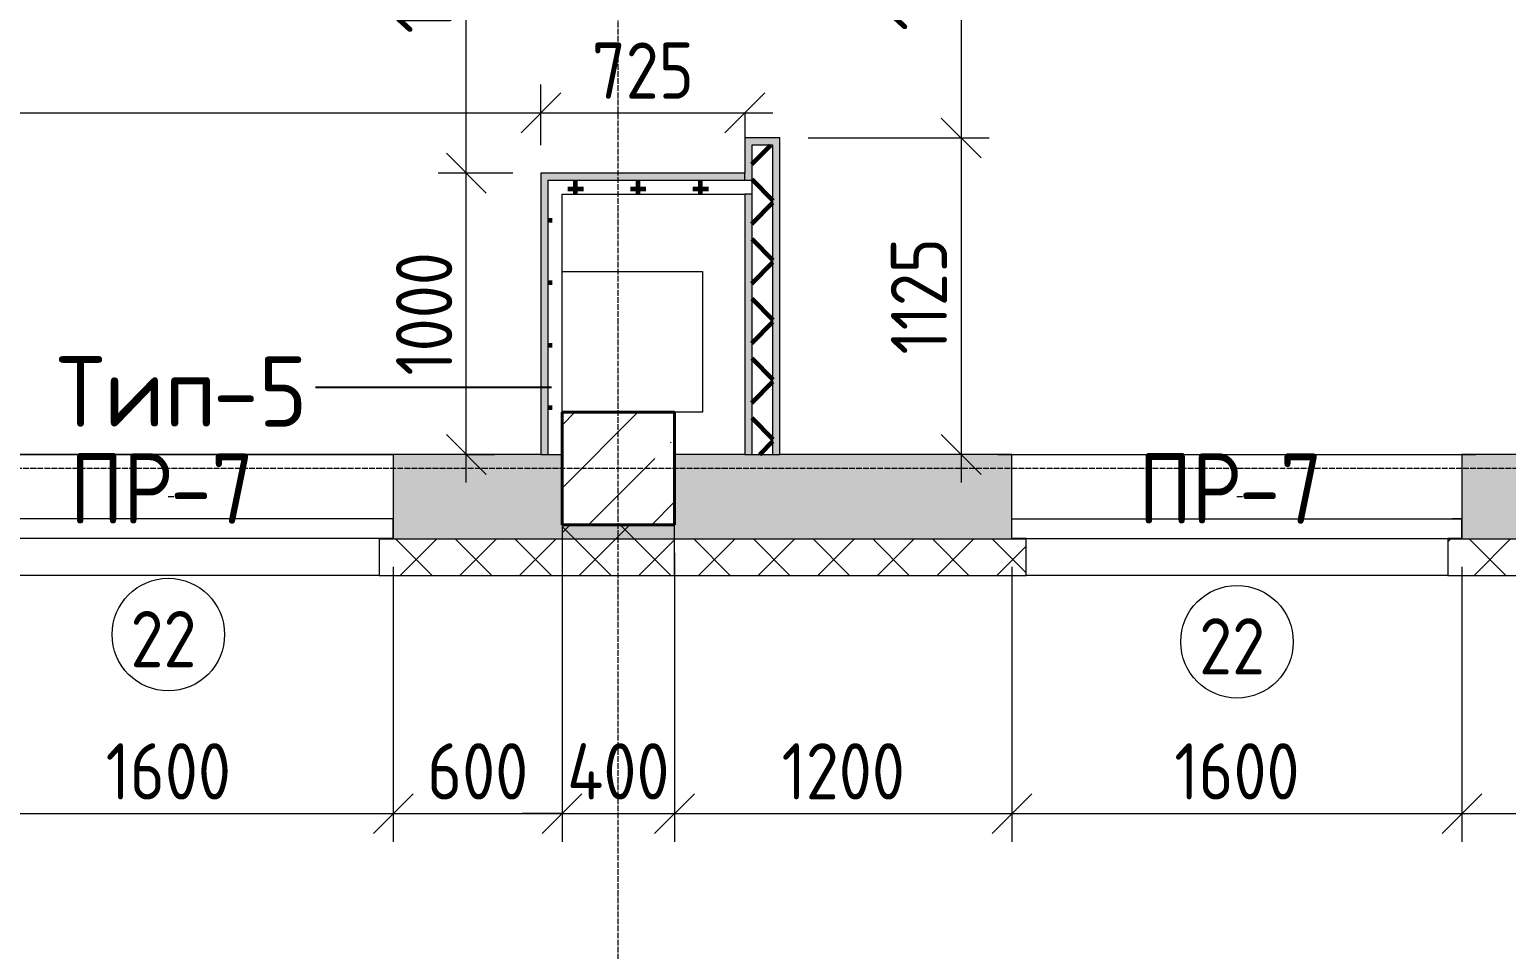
# Model space of a CAD drawing. Header units: millimetres. Extents: x -60946 to 138510, y -262288 to 24501.
# Drawn here: x -15684 to -10432, y -106653 to -103384 of the extents above; entities that cross this region are included whole.
import ezdxf

# ---------------------------------------------------------------- set-up
doc = ezdxf.new("R2010")
doc.units = ezdxf.units.MM
doc.linetypes.add('ADSK_Линия сетки', pattern=[25, 20, -2.5, 0, -2.5])
for name, color, linetype, lineweight in [('2)Тип-2', 3, 'Continuous', 60), ('2)Тип-5', 1, 'Continuous', 60), ('_ Окна', 7, 'Continuous', 18), ('Марки', 7, 'Continuous', 20), ('Марки окон', 7, 'Continuous', 20), ('Несущие колонны', 7, 'Continuous', 18), ('Окна', 7, 'Continuous', 9), ('Оси', 7, 'Continuous', 9), ('Перекрытие', 7, 'Continuous', 18), ('Размеры', 7, 'Continuous', 9), ('Стены внутренние', 7, 'Continuous', 18), ('Стены наружные', 7, 'Continuous', 18), ('Стены штриховка', 7, 'Continuous', 9)]:
    doc.layers.add(name, color=color, linetype=linetype, lineweight=lineweight)
doc.styles.add('GOST Common_2', font='', dxfattribs={"width": 0.9, "height": 250})
doc.styles.add('GOST Common_3', font='', dxfattribs={"width": 0.9, "height": 200})
doc.styles.add('GOST Common_4', font='', dxfattribs={"height": 250})
doc.styles.get('GOST Common_2').set_extended_font_data('GOST Common')
doc.styles.get('GOST Common_3').set_extended_font_data('GOST Common')
doc.styles.get('GOST Common_4').set_extended_font_data('GOST Common')
doc.dimstyles.new('ADSK_Основной_2_0_1', dxfattribs={"dimscale": 304.8, "dimtxt": 201.142999, "dimasz": 0.463911, "dimexe": 0.328084, "dimexo": 0.328084, "dimgap": 0.164042, "dimtad": 1, "dimdec": 3, "dimrnd": 0.001, "dimdsep": 46, "dimtxsty": 'GOST Common_3', "dimblk1": 'OBLIQUE', "dimblk2": 'OBLIQUE', "dimsah": 1, "dimcen": 0.09, "dimdle": 0.328084, "dimazin": 2, "dimtfac": 1, "dimtdec": 4, "dimtix": 1, "dimtmove": 1, "dimatfit": 3, "dimfxl": 1, "dimtvp": 1, "dimtolj": 1, "dimtzin": 0, "dimlwd": 20, "dimlwe": 20, "dimarcsym": 2})
pattern_1 = [(45, (9.36, -97949.04), (-106.066, 106.066), []), (135, (9.36, -97949.04), (-106.066, -106.066), [])]
pattern_2 = [(0, (9.36, -97949.04), (111.125, 111.125), [55.562, -166.687]), (90, (37.14, -97976.82), (-111.125, 111.125), [55.562, -166.687])]

# ---------------------------------------------------------------- blocks, each defined once
blk = doc.blocks.new('ADSK_КолоннаЖБ_Прямоугольная - 400x400 мм-1807142-Кладочный план 2-го этаж')
at = {"layer": 'Несущие колонны', "lineweight": 40}
for p, q in [((-200, 200), (200, 200)), ((-200, -200), (-200, 200)), ((200, 200), (200, -200)), ((200, -200), (-200, -200))]:
    blk.add_line(p, q, dxfattribs=at)
blk = doc.blocks.new('ОКНО L03 _2СТ_RS - ОК-5_1600х2000h-3556607-Кладочный план 2-го этаж')
at = {"layer": '_ Окна'}
for p, q in [((-838.1, -79), (761.9, -79)), ((-838.1, -149), (-838.1, -79)), ((-838.1, -79), (-803.1, -79)), ((-818.1, -79), (-38.1, -79)), ((-38.1, -79), (741.9, -79)), ((761.9, -79), (726.9, -79)), ((761.9, -149), (761.9, -79)), ((-838.1, -149), (761.9, -149)), ((-838.1, -149), (-833.1, -149)), ((-818.1, -149), (-38.1, -149)), ((-38.1, -149), (741.9, -149)), ((761.9, -149), (756.9, -149))]:
    blk.add_line(p, q, dxfattribs=at)
at = {"layer": 'Окна'}
blk.add_line((-888.1, 150), (811.9, 150), dxfattribs=at)
blk = doc.blocks.new('ОКНО L03 _2СТ_RS - ОК-5_1600х2000h-3556615-Кладочный план 2-го этаж')
at = {"layer": '_ Окна'}
for p, q in [((-838.1, 149), (761.9, 149)), ((-838.1, 149), (-838.1, 79)), ((-838.1, 149), (-833.1, 149)), ((-818.1, 149), (-38.1, 149)), ((-38.1, 149), (741.9, 149)), ((761.9, 149), (756.9, 149)), ((761.9, 149), (761.9, 79)), ((-838.1, 79), (761.9, 79)), ((-838.1, 79), (-803.1, 79)), ((-818.1, 79), (-38.1, 79)), ((-38.1, 79), (741.9, 79)), ((761.9, 79), (726.9, 79))]:
    blk.add_line(p, q, dxfattribs=at)
at = {"layer": 'Окна'}
blk.add_line((-888.1, -150), (811.9, -150), dxfattribs=at)
blk = doc.blocks.new('_Oblique')
at = {"color": 0, "linetype": 'ByBlock', "lineweight": -2}
blk.add_line((-0.5, -0.5), (0.5, 0.5), dxfattribs=at)
blk = doc.blocks.new('*D4451')
at = {"layer": 'Defpoints', "color": 0, "transparency": 16777216}
for p in [(-15990.6, -105193.1), (-14390.6, -105193.1), (-14390.6, -106170.3)]:
    blk.add_point(p, dxfattribs=at)
at = {"layer": 'Размеры', "color": 0, "lineweight": 20, "transparency": 16777216}
for p, q in [((-15990.6, -105293.1), (-15990.6, -106270.3)), ((-14390.6, -105293.1), (-14390.6, -106270.3)), ((-16090.6, -106170.3), (-14290.6, -106170.3))]:
    blk.add_line(p, q, dxfattribs=at)
at = {"layer": 'Размеры', "color": 0, "lineweight": 20, "transparency": 16777216, "xscale": 141.4, "yscale": 141.4, "zscale": 141.4, "rotation": 180}
blk.add_blockref('_Oblique', (-15990.6, -106170.3), dxfattribs=at)
at = {"layer": 'Размеры', "color": 0, "lineweight": 20, "transparency": 16777216, "xscale": 141.4, "yscale": 141.4, "zscale": 141.4}
blk.add_blockref('_Oblique', (-14390.6, -106170.3), dxfattribs=at)
at = {"layer": 'Размеры', "color": 0, "lineweight": 9, "transparency": 16777216, "insert": (-15190.6, -106020.3), "char_height": 200, "width": 560.473, "attachment_point": 5, "style": 'GOST Common_3'}
blk.add_mtext('\\A1;1600', dxfattribs=at)
blk = doc.blocks.new('*D4452')
at = {"layer": 'Defpoints', "color": 0, "transparency": 16777216}
for p in [(-14390.6, -105193.1), (-13790.6, -105144.1), (-13790.6, -106170.3)]:
    blk.add_point(p, dxfattribs=at)
at = {"layer": 'Размеры', "color": 0, "lineweight": 20, "transparency": 16777216}
for p, q in [((-13790.6, -105244.1), (-13790.6, -106270.3)), ((-14390.6, -105293.1), (-14390.6, -106270.3)), ((-14490.6, -106170.3), (-13690.6, -106170.3))]:
    blk.add_line(p, q, dxfattribs=at)
at = {"layer": 'Размеры', "color": 0, "lineweight": 20, "transparency": 16777216, "xscale": 141.4, "yscale": 141.4, "zscale": 141.4, "rotation": 180}
blk.add_blockref('_Oblique', (-14390.6, -106170.3), dxfattribs=at)
at = {"layer": 'Размеры', "color": 0, "lineweight": 20, "transparency": 16777216, "xscale": 141.4, "yscale": 141.4, "zscale": 141.4}
blk.add_blockref('_Oblique', (-13790.6, -106170.3), dxfattribs=at)
at = {"layer": 'Размеры', "color": 0, "lineweight": 9, "transparency": 16777216, "insert": (-14090.6, -106020.3), "char_height": 200, "width": 454.106, "attachment_point": 5, "style": 'GOST Common_3'}
blk.add_mtext('\\A1;600', dxfattribs=at)
blk = doc.blocks.new('*D4453')
at = {"layer": 'Defpoints', "color": 0, "transparency": 16777216}
for p in [(-13790.6, -105144.1), (-13390.6, -105144.1), (-13390.6, -106170.3)]:
    blk.add_point(p, dxfattribs=at)
at = {"layer": 'Размеры', "color": 0, "lineweight": 20, "transparency": 16777216}
for p, q in [((-13790.6, -105244.1), (-13790.6, -106270.3)), ((-13390.6, -105244.1), (-13390.6, -106270.3)), ((-13790.6, -106170.3), (-13932, -106170.3)), ((-13790.6, -106170.3), (-13390.6, -106170.3)), ((-13390.6, -106170.3), (-13249.2, -106170.3))]:
    blk.add_line(p, q, dxfattribs=at)
at = {"layer": 'Размеры', "color": 0, "lineweight": 20, "transparency": 16777216, "xscale": 141.4, "yscale": 141.4, "zscale": 141.4}
blk.add_blockref('_Oblique', (-13790.6, -106170.3), dxfattribs=at)
at = {"layer": 'Размеры', "color": 0, "lineweight": 20, "transparency": 16777216, "xscale": 141.4, "yscale": 141.4, "zscale": 141.4, "rotation": 180}
blk.add_blockref('_Oblique', (-13390.6, -106170.3), dxfattribs=at)
at = {"layer": 'Размеры', "color": 0, "lineweight": 9, "transparency": 16777216, "insert": (-13590.6, -106020.3), "char_height": 200, "width": 474.561, "attachment_point": 5, "style": 'GOST Common_3'}
blk.add_mtext('\\A1;400', dxfattribs=at)
blk = doc.blocks.new('*D4454')
at = {"layer": 'Defpoints', "color": 0, "transparency": 16777216}
for p in [(-13390.6, -105144.1), (-12190.6, -105193.1), (-12190.6, -106170.3)]:
    blk.add_point(p, dxfattribs=at)
at = {"layer": 'Размеры', "color": 0, "lineweight": 20, "transparency": 16777216}
for p, q in [((-13390.6, -105244.1), (-13390.6, -106270.3)), ((-12190.6, -105293.1), (-12190.6, -106270.3)), ((-13490.6, -106170.3), (-12090.6, -106170.3))]:
    blk.add_line(p, q, dxfattribs=at)
at = {"layer": 'Размеры', "color": 0, "lineweight": 20, "transparency": 16777216, "xscale": 141.4, "yscale": 141.4, "zscale": 141.4, "rotation": 180}
blk.add_blockref('_Oblique', (-13390.6, -106170.3), dxfattribs=at)
at = {"layer": 'Размеры', "color": 0, "lineweight": 20, "transparency": 16777216, "xscale": 141.4, "yscale": 141.4, "zscale": 141.4}
blk.add_blockref('_Oblique', (-12190.6, -106170.3), dxfattribs=at)
at = {"layer": 'Размеры', "color": 0, "lineweight": 9, "transparency": 16777216, "insert": (-12790.6, -106020.3), "char_height": 200, "width": 560.473, "attachment_point": 5, "style": 'GOST Common_3'}
blk.add_mtext('\\A1;1200', dxfattribs=at)
blk = doc.blocks.new('*D4455')
at = {"layer": 'Defpoints', "color": 0, "transparency": 16777216}
for p in [(-12190.6, -105193.1), (-10590.6, -105193.1), (-10590.6, -106170.3)]:
    blk.add_point(p, dxfattribs=at)
at = {"layer": 'Размеры', "color": 0, "lineweight": 20, "transparency": 16777216}
for p, q in [((-12190.6, -105293.1), (-12190.6, -106270.3)), ((-10590.6, -105293.1), (-10590.6, -106270.3)), ((-12290.6, -106170.3), (-10490.6, -106170.3))]:
    blk.add_line(p, q, dxfattribs=at)
at = {"layer": 'Размеры', "color": 0, "lineweight": 20, "transparency": 16777216, "xscale": 141.4, "yscale": 141.4, "zscale": 141.4, "rotation": 180}
blk.add_blockref('_Oblique', (-12190.6, -106170.3), dxfattribs=at)
at = {"layer": 'Размеры', "color": 0, "lineweight": 20, "transparency": 16777216, "xscale": 141.4, "yscale": 141.4, "zscale": 141.4}
blk.add_blockref('_Oblique', (-10590.6, -106170.3), dxfattribs=at)
at = {"layer": 'Размеры', "color": 0, "lineweight": 9, "transparency": 16777216, "insert": (-11390.6, -106020.3), "char_height": 200, "width": 560.473, "attachment_point": 5, "style": 'GOST Common_3'}
blk.add_mtext('\\A1;1600', dxfattribs=at)
blk = doc.blocks.new('*D4456')
at = {"layer": 'Defpoints', "color": 0, "transparency": 16777216}
for p in [(-10590.6, -105193.1), (-9390.6, -105144.1), (-9390.6, -106170.3)]:
    blk.add_point(p, dxfattribs=at)
at = {"layer": 'Размеры', "color": 0, "lineweight": 20, "transparency": 16777216}
for p, q in [((-9390.6, -105244.1), (-9390.6, -106270.3)), ((-10590.6, -105293.1), (-10590.6, -106270.3)), ((-10690.6, -106170.3), (-9290.6, -106170.3))]:
    blk.add_line(p, q, dxfattribs=at)
at = {"layer": 'Размеры', "color": 0, "lineweight": 20, "transparency": 16777216, "xscale": 141.4, "yscale": 141.4, "zscale": 141.4, "rotation": 180}
blk.add_blockref('_Oblique', (-10590.6, -106170.3), dxfattribs=at)
at = {"layer": 'Размеры', "color": 0, "lineweight": 20, "transparency": 16777216, "xscale": 141.4, "yscale": 141.4, "zscale": 141.4}
blk.add_blockref('_Oblique', (-9390.6, -106170.3), dxfattribs=at)
at = {"layer": 'Размеры', "color": 0, "lineweight": 9, "transparency": 16777216, "insert": (-9990.6, -106020.3), "char_height": 200, "width": 560.473, "attachment_point": 5, "style": 'GOST Common_3'}
blk.add_mtext('\\A1;1200', dxfattribs=at)
blk = doc.blocks.new('*D4650')
at = {"layer": 'Defpoints', "color": 0, "transparency": 16777216}
for p in [(-13015.6, -102569.1), (-13015.6, -103769.1), (-12371.5, -103769.1)]:
    blk.add_point(p, dxfattribs=at)
at = {"layer": 'Размеры', "color": 0, "lineweight": 20, "transparency": 16777216}
for p, q in [((-12371.5, -102469.1), (-12371.5, -103869.1)), ((-12915.6, -102569.1), (-12271.5, -102569.1)), ((-12915.6, -103769.1), (-12271.5, -103769.1))]:
    blk.add_line(p, q, dxfattribs=at)
at = {"layer": 'Размеры', "color": 0, "lineweight": 20, "transparency": 16777216, "xscale": 141.4, "yscale": 141.4, "zscale": 141.4}
for p, rotation in [((-12371.5, -102569.1), 90), ((-12371.5, -103769.1), 270)]:
    blk.add_blockref('_Oblique', p, dxfattribs=dict(at, rotation=rotation))
at = {"layer": 'Размеры', "color": 0, "lineweight": 9, "transparency": 16777216, "insert": (-12521.5, -103169.1), "char_height": 200, "width": 560.473, "attachment_point": 5, "rotation": 90, "style": 'GOST Common_3'}
blk.add_mtext('\\A1;1200', dxfattribs=at)
blk = doc.blocks.new('*D4651')
at = {"layer": 'Defpoints', "color": 0, "transparency": 16777216}
for p in [(-13015.6, -103769.1), (-12371.5, -104894.1), (-12271.5, -104894.1)]:
    blk.add_point(p, dxfattribs=at)
at = {"layer": 'Размеры', "color": 0, "lineweight": 20, "transparency": 16777216}
for p, q in [((-12371.5, -103669.1), (-12371.5, -104994.1)), ((-12915.6, -103769.1), (-12271.5, -103769.1)), ((-12371.5, -104894.1), (-12471.5, -104894.1))]:
    blk.add_line(p, q, dxfattribs=at)
at = {"layer": 'Размеры', "color": 0, "lineweight": 20, "transparency": 16777216, "xscale": 141.4, "yscale": 141.4, "zscale": 141.4}
for p, rotation in [((-12371.5, -103769.1), 90), ((-12371.5, -104894.1), 270)]:
    blk.add_blockref('_Oblique', p, dxfattribs=dict(at, rotation=rotation))
at = {"layer": 'Размеры', "color": 0, "lineweight": 9, "transparency": 16777216, "insert": (-12521.5, -104331.6), "char_height": 200, "width": 515.472, "attachment_point": 5, "rotation": 90, "style": 'GOST Common_3'}
blk.add_mtext('\\A1;1125', dxfattribs=at)
blk = doc.blocks.new('*D4653')
at = {"layer": 'Defpoints', "color": 0, "transparency": 16777216}
for p in [(-13865.6, -103679.5), (-13865.6, -103894.1), (-19390.6, -104744.1)]:
    blk.add_point(p, dxfattribs=at)
at = {"layer": 'Размеры', "color": 0, "lineweight": 20, "transparency": 16777216}
for p, q in [((-19390.6, -104644.1), (-19390.6, -103579.5)), ((-13865.6, -103794.1), (-13865.6, -103579.5)), ((-19490.6, -103679.5), (-13765.6, -103679.5))]:
    blk.add_line(p, q, dxfattribs=at)
at = {"layer": 'Размеры', "color": 0, "lineweight": 20, "transparency": 16777216, "xscale": 141.4, "yscale": 141.4, "zscale": 141.4, "rotation": 180}
blk.add_blockref('_Oblique', (-19390.6, -103679.5), dxfattribs=at)
at = {"layer": 'Размеры', "color": 0, "lineweight": 20, "transparency": 16777216, "xscale": 141.4, "yscale": 141.4, "zscale": 141.4}
blk.add_blockref('_Oblique', (-13865.6, -103679.5), dxfattribs=at)
at = {"layer": 'Размеры', "color": 0, "lineweight": 9, "transparency": 16777216, "insert": (-16628.1, -103529.5), "char_height": 200, "width": 605.475, "attachment_point": 5, "style": 'GOST Common_3'}
blk.add_mtext('\\A1;5525', dxfattribs=at)
blk = doc.blocks.new('*D4654')
at = {"layer": 'Defpoints', "color": 0, "transparency": 16777216}
for p in [(-13140.6, -103579.5), (-13140.6, -103679.5), (-13865.6, -103894.1)]:
    blk.add_point(p, dxfattribs=at)
at = {"layer": 'Размеры', "color": 0, "lineweight": 20, "transparency": 16777216}
for p, q in [((-13865.6, -103794.1), (-13865.6, -103579.5)), ((-13965.6, -103679.5), (-13040.6, -103679.5)), ((-13140.6, -103679.5), (-13140.6, -103779.5))]:
    blk.add_line(p, q, dxfattribs=at)
at = {"layer": 'Размеры', "color": 0, "lineweight": 20, "transparency": 16777216, "xscale": 141.4, "yscale": 141.4, "zscale": 141.4, "rotation": 180}
blk.add_blockref('_Oblique', (-13865.6, -103679.5), dxfattribs=at)
at = {"layer": 'Размеры', "color": 0, "lineweight": 20, "transparency": 16777216, "xscale": 141.4, "yscale": 141.4, "zscale": 141.4}
blk.add_blockref('_Oblique', (-13140.6, -103679.5), dxfattribs=at)
at = {"layer": 'Размеры', "color": 0, "lineweight": 9, "transparency": 16777216, "insert": (-13503.1, -103529.5), "char_height": 200, "width": 454.106, "attachment_point": 5, "style": 'GOST Common_3'}
blk.add_mtext('\\A1;725', dxfattribs=at)
blk = doc.blocks.new('*D4655')
at = {"layer": 'Defpoints', "color": 0, "transparency": 16777216}
for p in [(-14131.1, -103894.1), (-13865.6, -103894.1), (-14231.1, -104894.1)]:
    blk.add_point(p, dxfattribs=at)
at = {"layer": 'Размеры', "color": 0, "lineweight": 20, "transparency": 16777216}
for p, q in [((-14131.1, -104994.1), (-14131.1, -103794.1)), ((-13965.6, -103894.1), (-14231.1, -103894.1)), ((-14131.1, -104894.1), (-14031.1, -104894.1))]:
    blk.add_line(p, q, dxfattribs=at)
at = {"layer": 'Размеры', "color": 0, "lineweight": 20, "transparency": 16777216, "xscale": 141.4, "yscale": 141.4, "zscale": 141.4}
for p, rotation in [((-14131.1, -103894.1), 90), ((-14131.1, -104894.1), 270)]:
    blk.add_blockref('_Oblique', p, dxfattribs=dict(at, rotation=rotation))
at = {"layer": 'Размеры', "color": 0, "lineweight": 9, "transparency": 16777216, "insert": (-14281.1, -104394.1), "char_height": 200, "width": 560.473, "attachment_point": 5, "rotation": 90, "style": 'GOST Common_3'}
blk.add_mtext('\\A1;1000', dxfattribs=at)
blk = doc.blocks.new('*D4656')
at = {"layer": 'Defpoints', "color": 0, "transparency": 16777216}
for p in [(-14131.1, -102444.1), (-13865.6, -102444.1), (-13865.6, -103894.1)]:
    blk.add_point(p, dxfattribs=at)
at = {"layer": 'Размеры', "color": 0, "lineweight": 20, "transparency": 16777216}
for p, q in [((-14131.1, -103994.1), (-14131.1, -102344.1)), ((-13965.6, -102444.1), (-14231.1, -102444.1)), ((-13965.6, -103894.1), (-14231.1, -103894.1))]:
    blk.add_line(p, q, dxfattribs=at)
at = {"layer": 'Размеры', "color": 0, "lineweight": 20, "transparency": 16777216, "xscale": 141.4, "yscale": 141.4, "zscale": 141.4}
for p, rotation in [((-14131.1, -102444.1), 90), ((-14131.1, -103894.1), 270)]:
    blk.add_blockref('_Oblique', p, dxfattribs=dict(at, rotation=rotation))
at = {"layer": 'Размеры', "color": 0, "lineweight": 9, "transparency": 16777216, "insert": (-14281.1, -103169.1), "char_height": 200, "width": 580.928, "attachment_point": 5, "rotation": 90, "style": 'GOST Common_3'}
blk.add_mtext('\\A1;1450', dxfattribs=at)
blk = doc.blocks.new('М_окна1 - Маркировка типоразмера-1510237-Кладочный план 2-го этаж')
at = {"layer": 'Марки окон'}
blk.add_circle((0, 0), 2, dxfattribs=at)
blk = doc.blocks.new('ADSK_Марка_Отверстие - Экземпляр_Только Марка-157312-Кладочный план 2-го этаж')
at = {"layer": 'Марки'}
blk.add_line((0, 0), (0.2, 0), dxfattribs=at)

msp = doc.modelspace()

# ---------------------------------------------------------------- hatches: boundary and pattern name
at = {"layer": '2)Тип-2'}
h = msp.add_hatch(color=256, dxfattribs=at)
h.paths.add_polyline_path([(-13015.6385, -104894.0666), (-13015.6385, -103794.0666), (-13040.6385, -103794.0666), (-13040.6385, -104894.0666)])
h.paths.add_polyline_path([(-13040.6385, -102544.0666), (-13015.6385, -102544.0666), (-13015.6385, -101269.0666), (-13040.6385, -101269.0666), (-13040.6385, -101505.3616)])
h.paths.add_polyline_path([(-13040.6385, -100019.0666), (-13015.6385, -100019.0666), (-13015.6385, -96994.0666), (-13040.6385, -96994.0666), (-13040.6385, -98631.2864)])
h.paths.add_polyline_path([(-13015.6385, -95894.0666), (-13015.6385, -94319.0666), (-13040.6385, -94319.0666), (-13040.6385, -95894.0666)])
h = msp.add_hatch(dxfattribs=at)
h.set_pattern_fill('FP_4', color=256, style=0, pattern_type=2)
h.set_pattern_definition(pattern_1)
h.paths.add_polyline_path([(-13040.6385, -104894.0666), (-13040.6385, -103794.0666), (-13115.6385, -103794.0666), (-13115.6385, -104894.0666)])
h.paths.add_polyline_path([(-13115.6385, -102544.0666), (-13040.6385, -102544.0666), (-13040.6385, -101269.0666), (-13115.6385, -101269.0666), (-13115.6385, -102419.0666)])
h.paths.add_polyline_path([(-13115.6385, -100019.0666), (-13040.6385, -100019.0666), (-13040.6385, -96994.0666), (-13115.6385, -96994.0666), (-13115.6385, -99894.0666)])
h.paths.add_polyline_path([(-13040.6385, -95894.0666), (-13040.6385, -94344.0666), (-13115.6385, -94344.0666), (-13115.6385, -95894.0666)])
h = msp.add_hatch(color=256, dxfattribs=at)
h.paths.add_polyline_path([(-13115.6385, -104894.0666), (-13115.6385, -103969.0666), (-13140.6385, -103969.0666), (-13140.6385, -104894.0666)])
h.paths.add_polyline_path([(-13115.6385, -103919.0666), (-13115.6385, -103794.0666), (-13015.6385, -103794.0666), (-13015.6385, -103769.0666), (-13140.6385, -103769.0666), (-13140.6385, -103919.0666)])
h.paths.add_polyline_path([(-13015.6385, -102569.0666), (-13015.6385, -102544.0666), (-13115.6385, -102544.0666), (-13115.6385, -102419.0666), (-13140.6385, -102419.0666), (-13140.6385, -102569.0666)])
h.paths.add_polyline_path([(-13140.6385, -102369.0666), (-13115.6385, -102369.0666), (-13115.6385, -101444.0666), (-13140.6385, -101444.0666), (-13140.6385, -101505.3616)])
h.paths.add_polyline_path([(-13115.6385, -101394.0666), (-13115.6385, -101269.0666), (-13015.6385, -101269.0666), (-13015.6385, -101244.0666), (-13140.6385, -101244.0666), (-13140.6385, -101394.0666)])
h.paths.add_polyline_path([(-13015.6385, -100044.0666), (-13015.6385, -100019.0666), (-13115.6385, -100019.0666), (-13115.6385, -99894.0666), (-13140.6385, -99894.0666), (-13140.6385, -100044.0666)])
h.paths.add_polyline_path([(-13140.6385, -99844.0666), (-13115.6385, -99844.0666), (-13115.6385, -98194.0666), (-13140.6385, -98194.0666), (-13140.6385, -98631.2864)])
h.paths.add_polyline_path([(-13140.6385, -98144.0666), (-13115.6385, -98144.0666), (-13115.6385, -97144.0666), (-13140.6385, -97144.0666), (-13140.6385, -97194.2488)])
h.paths.add_polyline_path([(-13140.6385, -97094.0666), (-13115.6385, -97094.0666), (-13115.6385, -96994.0666), (-13015.6385, -96994.0666), (-13015.6385, -96969.0666), (-13140.6385, -96969.0666), (-13140.6385, -97069.0666)])
h.paths.add_polyline_path([(-13140.6385, -95919.0666), (-13015.6385, -95919.0666), (-13015.6385, -95894.0666), (-13115.6385, -95894.0666), (-13115.6385, -95794.0666), (-13140.6385, -95794.0666), (-13140.6385, -95819.0666)])
h.paths.add_polyline_path([(-13140.6385, -95744.0666), (-13115.6385, -95744.0666), (-13115.6385, -94419.0666), (-13140.6385, -94419.0666), (-13140.6385, -94444.0666)])
at = {"layer": '2)Тип-5', "true_color": 0xd50000}
for points in [[(-13865.6385, -104894.0666), (-13840.6385, -104894.0666), (-13840.6385, -103894.0666), (-13865.6385, -103894.0666), (-13865.6385, -104379.4369)], [(-13840.6385, -103919.0666), (-13140.6385, -103919.0666), (-13140.6385, -103894.0666), (-13840.6385, -103894.0666)]]:
    msp.add_hatch(color=12, dxfattribs=at).paths.add_polyline_path(points)
h = msp.add_hatch(dxfattribs=at)
h.set_pattern_fill('FP_7', color=12, style=0, pattern_type=2)
h.set_pattern_definition(pattern_2)
h.paths.add_polyline_path([(-13840.6385, -104894.0666), (-13790.6385, -104894.0666), (-13790.6385, -103919.0666), (-13840.6385, -103919.0666), (-13840.6385, -104379.4369)])
h = msp.add_hatch(dxfattribs=at)
h.set_pattern_fill('FP_7', color=12, style=0, pattern_type=2)
h.set_pattern_definition(pattern_2)
h.paths.add_polyline_path([(-13140.6385, -103969.0666), (-13115.6385, -103969.0666), (-13115.6385, -103919.0666), (-13790.6385, -103919.0666), (-13790.6385, -103969.0666), (-13168.0514, -103969.0666)])
at = {"layer": 'Несущие колонны', "lineweight": 9}
h = msp.add_hatch(dxfattribs=at)
h.set_pattern_fill('FP_1', color=256, style=0, pattern_type=2)
h.set_pattern_definition([(45, (9.36, -97949.04), (-224.5064, 224.5064), []), (45, (233.87, -97949.04), (-224.5064, 224.5064), [396.875, -79.375, 3.353, -76.022])])
h.paths.add_polyline_path([(-13790.6385, -105144.0666), (-13390.6385, -105144.0666), (-13390.6385, -104744.0666), (-13790.6385, -104744.0666), (-13790.6385, -104894.0666)])
at = {"layer": 'Стены внутренние', "lineweight": 9}
h = msp.add_hatch(dxfattribs=at)
h.set_pattern_fill('FP_2', color=256, style=0, pattern_type=2)
h.set_pattern_definition([(45, (9.36, -97949.04), (84.18955, 308.69595), [396.875, -79.375, 3.353, -76.022])])
h.paths.add_polyline_path([(56459.3615, -105194.0666), (56459.3615, -105193.0666), (56409.3615, -105193.0666), (56409.3615, -104894.0666), (55809.3615, -104894.0666), (55809.3615, -105144.0666), (55409.3615, -105144.0666), (55409.3615, -104894.0666), (54809.3615, -104894.0666), (54809.3615, -105193.0666), (56326.6505, -105194.0666)])
h.paths.add_polyline_path([(59222.263, -105194.0666), (59209.3615, -105193.0666), (59209.3615, -104894.0666), (58009.3615, -104894.0666), (58009.3615, -105193.0666), (57959.3615, -105194.0666)])
h.paths.add_polyline_path([(61393.9725, -105194.0666), (61559.3615, -105194.0666), (61559.3615, -105144.0666), (61409.3615, -105144.0666), (61409.3615, -104894.0666), (60809.3615, -104894.0666), (60809.3615, -105193.0666), (60759.3615, -105194.0666)])
h.paths.add_polyline_path([(44959.3615, -105194.0666), (46909.3615, -105193.0666), (46909.3615, -104894.0666), (46009.3615, -104894.0666), (46009.3615, -105144.0666), (45609.3615, -105144.0666), (45609.3615, -104894.0666), (45009.3615, -104894.0666), (45009.3615, -105193.0666), (44959.3615, -105193.0666)])
h.paths.add_polyline_path([(37459.3615, -105194.0666), (37459.3615, -105193.0666), (37409.3615, -105193.0666), (37409.3615, -104894.0666), (36209.3615, -104894.0666), (36209.3615, -105193.0666), (36159.3615, -105194.0666)])
h.paths.add_polyline_path([(40659.3615, -105194.0666), (40659.3615, -105193.0666), (40609.3615, -105193.0666), (40609.3615, -104894.0666), (40009.3615, -104894.0666), (40009.3615, -105144.0666), (39609.3615, -105144.0666), (39609.3615, -104894.0666), (39009.3615, -104894.0666), (39009.3615, -105193.0666), (38959.3615, -105194.0666)])
h.paths.add_polyline_path([(50459.3615, -105194.0666), (50459.3615, -105193.0666), (50409.3615, -105193.0666), (50409.3615, -104894.0666), (49809.3615, -104894.0666), (49809.3615, -105144.0666), (49409.3615, -105144.0666), (49409.3615, -104894.0666), (48509.3615, -104894.0666), (48509.3615, -105193.0666), (48459.3615, -105194.0666)])
h.paths.add_polyline_path([(53259.3615, -105194.0666), (53259.3615, -105193.0666), (53209.3615, -105193.0666), (53209.3615, -104894.0666), (52009.3615, -104894.0666), (52009.3615, -105193.0666), (51959.3615, -105194.0666)])
h.paths.add_polyline_path([(42159.3615, -105194.0666), (43409.3615, -105193.0666), (43409.3615, -104894.0666), (42209.3615, -104894.0666), (42209.3615, -105193.0666), (42159.3615, -105193.0666)])
h.paths.add_polyline_path([(30266.1372, -105194.0666), (31409.3615, -105193.0666), (31409.3615, -104894.0666), (30209.3615, -104894.0666), (30209.3615, -105193.0666), (30159.3615, -105194.0666)])
h.paths.add_polyline_path([(19459.3615, -105194.0666), (19459.3615, -105193.0666), (19409.3615, -105193.0666), (19409.3615, -104894.0666), (18209.3615, -104894.0666), (18209.3615, -105193.0666), (18683.6869, -105194.0666)])
h.paths.add_polyline_path([(15609.3615, -105194.0666), (15609.3615, -104894.0666), (15009.3615, -104894.0666), (15009.3615, -105144.0666), (14609.3615, -105144.0666), (14609.3615, -104894.0666), (14009.3615, -104894.0666), (14009.3615, -105193.0666), (13959.3615, -105194.0666)])
h.paths.add_polyline_path([(20959.3615, -105194.0666), (21609.3615, -105194.0666), (21609.3615, -104894.0666), (21009.3615, -104894.0666), (21009.3615, -105193.0666), (20959.3615, -105193.0666)])
h.paths.add_polyline_path([(28659.3615, -105194.0666), (28659.3615, -105193.0666), (28609.3615, -105193.0666), (28609.3615, -104894.0666), (28009.3615, -104894.0666), (28009.3615, -105144.0666), (27609.3615, -105144.0666), (27609.3615, -104894.0666), (27009.3615, -104894.0666), (27009.3615, -105193.0666), (27370.5247, -105194.0666)])
h.paths.add_polyline_path([(32959.3615, -105194.0666), (34609.3615, -105193.0666), (34609.3615, -104894.0666), (34009.3615, -104894.0666), (34009.3615, -105144.0666), (33609.3615, -105144.0666), (33609.3615, -104894.0666), (33009.3615, -104894.0666), (33009.3615, -105193.0666), (32959.3615, -105193.0666)])
h.paths.add_polyline_path([(22009.3615, -105194.0666), (22609.3615, -105193.0666), (22609.3615, -104894.0666), (22009.3615, -104894.0666), (22009.3615, -105144.0666)])
h.paths.add_polyline_path([(25459.3615, -105194.0666), (25459.3615, -105193.0666), (25409.3615, -105193.0666), (25409.3615, -104894.0666), (24209.3615, -104894.0666), (24209.3615, -105193.0666), (24474.9121, -105194.0666)])
h.paths.add_polyline_path([(16009.3615, -105194.0666), (16609.3615, -105193.0666), (16609.3615, -104894.0666), (16009.3615, -104894.0666), (16009.3615, -105144.0666)])
h.paths.add_polyline_path([(6459.3615, -105194.0666), (6459.3615, -105193.0666), (6409.3615, -105193.0666), (6409.3615, -104894.0666), (5209.3615, -104894.0666), (5209.3615, -105193.0666), (5159.3615, -105194.0666)])
h.paths.add_polyline_path([(-5540.6385, -105194.0666), (-5540.6385, -105193.0666), (-5590.6385, -105193.0666), (-5590.6385, -104894.0666), (-6790.6385, -104894.0666), (-6790.6385, -105193.0666), (-6840.6385, -105194.0666)])
h.paths.add_polyline_path([(-2340.6385, -105194.0666), (-2340.6385, -105193.0666), (-2390.6385, -105193.0666), (-2390.6385, -104894.0666), (-2990.6385, -104894.0666), (-2990.6385, -105144.0666), (-3390.6385, -105144.0666), (-3390.6385, -104894.0666), (-3990.6385, -104894.0666), (-3990.6385, -105193.0666), (-4040.6385, -105194.0666)])
h.paths.add_polyline_path([(1959.3615, -105194.0666), (3609.3615, -105193.0666), (3609.3615, -104894.0666), (3009.3615, -104894.0666), (3009.3615, -105144.0666), (2609.3615, -105144.0666), (2609.3615, -104894.0666), (2009.3615, -104894.0666), (2009.3615, -105193.0666), (1959.3615, -105193.0666)])
h.paths.add_polyline_path([(12459.3615, -105194.0666), (12459.3615, -105193.0666), (12409.3615, -105193.0666), (12409.3615, -104894.0666), (11209.3615, -104894.0666), (11209.3615, -105193.0666), (11159.3615, -105194.0666)])
h.paths.add_polyline_path([(9659.3615, -105194.0666), (9659.3615, -105193.0666), (9609.3615, -105193.0666), (9609.3615, -104894.0666), (9009.3615, -104894.0666), (9009.3615, -105144.0666), (8609.3615, -105144.0666), (8609.3615, -104894.0666), (8009.3615, -104894.0666), (8009.3615, -105193.0666), (7959.3615, -105194.0666)])
h.paths.add_polyline_path([(459.3615, -105194.0666), (459.3615, -105193.0666), (409.3615, -105193.0666), (409.3615, -104894.0666), (-790.6385, -104894.0666), (-790.6385, -105193.0666), (-840.6385, -105194.0666)])
h.paths.add_polyline_path([(-8340.6385, -105194.0666), (-8340.6385, -105193.0666), (-8390.6385, -105193.0666), (-8390.6385, -104894.0666), (-8990.6385, -104894.0666), (-8990.6385, -105144.0666), (-9390.6385, -105144.0666), (-9390.6385, -104894.0666), (-10590.6385, -104894.0666), (-10590.6385, -105193.0666), (-10272.4389, -105194.0666)])
h.paths.add_polyline_path([(-17240.6385, -105194.0666), (-15990.6385, -105193.0666), (-15990.6385, -104894.0666), (-17190.6385, -104894.0666), (-17190.6385, -105193.0666), (-17240.6385, -105193.0666)])
h.paths.add_polyline_path([(-18959.2766, -105194.0666), (-18790.6385, -105193.0666), (-18790.6385, -104894.0666), (-19390.6385, -104894.0666), (-19390.6385, -105194.0666)])
h.paths.add_polyline_path([(-13168.0514, -105194.0666), (-12190.6385, -105193.0666), (-12190.6385, -104894.0666), (-13390.6385, -104894.0666), (-13390.6385, -105144.0666), (-13790.6385, -105144.0666), (-13790.6385, -104894.0666), (-14390.6385, -104894.0666), (-14390.6385, -105193.0666), (-13891.9546, -105194.0666)])
at = {"layer": 'Стены наружные', "lineweight": 9}
h = msp.add_hatch(dxfattribs=at)
h.set_pattern_fill('FP_4', color=256, style=0, pattern_type=2)
h.set_pattern_definition(pattern_1)
h.paths.add_polyline_path([(60759.3615, -105324.0666), (61989.3615, -105324.0666), (61989.3615, -105194.0666), (60759.3615, -105194.0666)])
h.paths.add_polyline_path([(59222.263, -105324.0666), (59259.3615, -105324.0666), (59259.3615, -105194.0666), (57959.3615, -105194.0666), (57959.3615, -105324.0666)])
h.paths.add_polyline_path([(46959.3615, -105324.0666), (46959.3615, -105194.0666), (44959.3615, -105194.0666), (44959.3615, -105324.0666)])
h.paths.add_polyline_path([(50459.3615, -105324.0666), (50459.3615, -105194.0666), (48459.3615, -105194.0666), (48459.3615, -105324.0666)])
h.paths.add_polyline_path([(37459.3615, -105324.0666), (37459.3615, -105194.0666), (36159.3615, -105194.0666), (36159.3615, -105324.0666)])
h.paths.add_polyline_path([(38959.3615, -105324.0666), (40659.3615, -105324.0666), (40659.3615, -105194.0666), (38959.3615, -105194.0666)])
h.paths.add_polyline_path([(43459.3615, -105324.0666), (43459.3615, -105194.0666), (42159.3615, -105194.0666), (42159.3615, -105324.0666)])
h.paths.add_polyline_path([(56326.6505, -105324.0666), (56459.3615, -105324.0666), (56459.3615, -105194.0666), (54759.3615, -105194.0666), (54759.3615, -105324.0666)])
h.paths.add_polyline_path([(51959.3615, -105324.0666), (53259.3615, -105324.0666), (53259.3615, -105194.0666), (51959.3615, -105194.0666)])
h.paths.add_polyline_path([(25459.3615, -105324.0666), (25459.3615, -105194.0666), (24159.3615, -105194.0666), (24159.3615, -105324.0666), (24474.9121, -105324.0666)])
h.paths.add_polyline_path([(18159.3615, -105324.0666), (19459.3615, -105324.0666), (19459.3615, -105194.0666), (18159.3615, -105194.0666)])
h.paths.add_polyline_path([(16659.3615, -105324.0666), (16659.3615, -105194.0666), (16009.3615, -105194.0666), (16009.3615, -105324.0666)])
h.paths.add_polyline_path([(28659.3615, -105324.0666), (28659.3615, -105194.0666), (26959.3615, -105194.0666), (26959.3615, -105324.0666), (27370.5247, -105324.0666)])
h.paths.add_polyline_path([(21579.2995, -105324.0666), (21609.3615, -105324.0666), (21609.3615, -105194.0666), (20959.3615, -105194.0666), (20959.3615, -105324.0666)])
h.paths.add_polyline_path([(30159.3615, -105324.0666), (31459.3615, -105324.0666), (31459.3615, -105194.0666), (30159.3615, -105194.0666)])
h.paths.add_polyline_path([(22659.3615, -105324.0666), (22659.3615, -105194.0666), (22009.3615, -105194.0666), (22009.3615, -105324.0666)])
h.paths.add_polyline_path([(32959.3615, -105324.0666), (34659.3615, -105324.0666), (34659.3615, -105194.0666), (32959.3615, -105194.0666)])
h.paths.add_polyline_path([(15609.3615, -105324.0666), (15609.3615, -105194.0666), (13959.3615, -105194.0666), (13959.3615, -105324.0666)])
h.paths.add_polyline_path([(-2340.6385, -105324.0666), (-2340.6385, -105194.0666), (-4040.6385, -105194.0666), (-4040.6385, -105324.0666)])
h.paths.add_polyline_path([(12459.3615, -105324.0666), (12459.3615, -105194.0666), (11159.3615, -105194.0666), (11159.3615, -105324.0666)])
h.paths.add_polyline_path([(459.3615, -105324.0666), (459.3615, -105194.0666), (-840.6385, -105194.0666), (-840.6385, -105324.0666)])
h.paths.add_polyline_path([(3659.3615, -105324.0666), (3659.3615, -105194.0666), (1959.3615, -105194.0666), (1959.3615, -105324.0666)])
h.paths.add_polyline_path([(7959.3615, -105324.0666), (9659.3615, -105324.0666), (9659.3615, -105194.0666), (7959.3615, -105194.0666)])
h.paths.add_polyline_path([(6459.3615, -105324.0666), (6459.3615, -105194.0666), (5159.3615, -105194.0666), (5159.3615, -105324.0666)])
h.paths.add_polyline_path([(-13891.9546, -105324.0666), (-12140.6385, -105324.0666), (-12140.6385, -105194.0666), (-14440.6385, -105194.0666), (-14440.6385, -105324.0666)])
h.paths.add_polyline_path([(-10640.6385, -105324.0666), (-8340.6385, -105324.0666), (-8340.6385, -105194.0666), (-10640.6385, -105194.0666)])
h.paths.add_polyline_path([(-16063.664, -105324.0666), (-15940.6385, -105324.0666), (-15940.6385, -105194.0666), (-17240.6385, -105194.0666), (-17240.6385, -105324.0666)])
h.paths.add_polyline_path([(-18740.6385, -105324.0666), (-18740.6385, -105194.0666), (-19790.6385, -105194.0666), (-19790.6385, -105324.0666), (-18959.2766, -105324.0666)])
h.paths.add_polyline_path([(-5540.6385, -105324.0666), (-5540.6385, -105194.0666), (-6840.6385, -105194.0666), (-6840.6385, -105324.0666)])
h = msp.add_hatch(dxfattribs=at)
h.set_pattern_fill('FP_4', color=256, style=0, pattern_type=2)
h.set_pattern_definition(pattern_1)
h.paths.add_polyline_path([(-13790.6385, -105324.0666), (-13390.6385, -105324.0666), (-13390.6385, -105144.0666), (-13790.6385, -105144.0666)])

# ---------------------------------------------------------------- linework, layer by layer
at = {"layer": '2)Тип-5', "lineweight": 25}
msp.add_line((-13828.1385, -104656.019), (-14667.4811, -104656.019), dxfattribs=at)
at = {"layer": 'Несущие колонны', "lineweight": 9}
for p, q in [((-13390.6385, -104744.0666), (-13790.6385, -104744.0666)), ((-13790.6385, -104744.0666), (-13790.6385, -104894.0666)), ((-13390.6385, -104894.0666), (-13390.6385, -104744.0666)), ((-13790.6385, -104894.0666), (-13790.6385, -105144.0666)), ((-13390.6385, -105144.0666), (-13390.6385, -104894.0666)), ((-13790.6385, -105144.0666), (-13390.6385, -105144.0666))]:
    msp.add_line(p, q, dxfattribs=at)
at = {"layer": 'Оси', "linetype": 'ADSK_Линия сетки', "lineweight": 5}
for p, q in [((-13590.6385, -108922.9178), (-13590.6385, -73448.1214)), ((62525.08, -104944.0666), (-25230.7352, -104944.0666))]:
    msp.add_line(p, q, dxfattribs=at)
at = {"layer": 'Перекрытие'}
for p, q in [((-13790.6385, -104244.0666), (-13290.6385, -104244.0666)), ((-13290.6385, -104244.0666), (-13290.6385, -104744.0666)), ((-13290.6385, -104744.0666), (-13390.6385, -104744.0666))]:
    msp.add_line(p, q, dxfattribs=at)
at = {"layer": 'Стены внутренние', "lineweight": 5}
for p, q in [((-13140.6385, -103769.0666), (-13140.6385, -103894.0666)), ((-13015.6385, -103769.0666), (-13140.6385, -103769.0666)), ((-13015.6385, -104894.0666), (-13015.6385, -103769.0666)), ((-13865.6385, -103894.0666), (-13865.6385, -104894.0666)), ((-13140.6385, -103894.0666), (-13865.6385, -103894.0666)), ((-13790.6385, -104894.0666), (-13790.6385, -103969.0666)), ((-13790.6385, -103969.0666), (-13140.6385, -103969.0666)), ((-13140.6385, -103969.0666), (-13140.6385, -104894.0666)), ((-15990.6385, -104894.0666), (-14390.6385, -104894.0666)), ((-13865.6385, -104894.0666), (-14390.6385, -104894.0666)), ((-14390.6385, -104894.0666), (-14390.6385, -105193.0666)), ((-13790.6385, -105144.0666), (-13790.6385, -104894.0666)), ((-13140.6385, -104894.0666), (-13390.6385, -104894.0666)), ((-13390.6385, -104894.0666), (-13390.6385, -105144.0666)), ((-12190.6385, -104894.0666), (-13015.6385, -104894.0666)), ((-12190.6385, -105193.0666), (-12190.6385, -104894.0666)), ((-12190.6385, -104894.0666), (-10590.6385, -104894.0666)), ((-9390.6385, -104894.0666), (-10590.6385, -104894.0666)), ((-10590.6385, -104894.0666), (-10590.6385, -105193.0666)), ((-14390.6385, -105193.0666), (-14440.6385, -105193.0666)), ((-14440.6385, -105193.0666), (-14440.6385, -105194.0666)), ((-12140.6385, -105193.0666), (-12190.6385, -105193.0666)), ((-12140.6385, -105194.0666), (-12140.6385, -105193.0666)), ((-10590.6385, -105193.0666), (-10640.6385, -105193.0666)), ((-10640.6385, -105193.0666), (-10640.6385, -105194.0666))]:
    msp.add_line(p, q, dxfattribs=at)
at = {"layer": 'Стены наружные', "lineweight": 9}
for p, q in [((-14440.6385, -105194.0666), (-14440.6385, -105324.0666)), ((-13390.6385, -105144.0666), (-13790.6385, -105144.0666)), ((-13790.6385, -105144.0666), (-13790.6385, -105324.0666)), ((-13390.6385, -105324.0666), (-13390.6385, -105144.0666)), ((-12140.6385, -105324.0666), (-12140.6385, -105194.0666)), ((-10640.6385, -105194.0666), (-10640.6385, -105324.0666)), ((-14440.6385, -105324.0666), (-15940.6385, -105324.0666)), ((-14440.6385, -105324.0666), (-12140.6385, -105324.0666)), ((-10640.6385, -105324.0666), (-12140.6385, -105324.0666)), ((-10640.6385, -105324.0666), (-8340.6385, -105324.0666))]:
    msp.add_line(p, q, dxfattribs=at)
at = {"layer": 'Стены штриховка', "lineweight": 9}
for p, q in [((-13115.6385, -103794.0666), (-13115.6385, -104894.0666)), ((-13040.6385, -103794.0666), (-13115.6385, -103794.0666)), ((-13040.6385, -104894.0666), (-13040.6385, -103794.0666)), ((-13840.6385, -103919.0666), (-13840.6385, -104894.0666)), ((-13840.6385, -103919.0666), (-13115.6385, -103919.0666)), ((-13140.6385, -103919.0666), (-13140.6385, -103894.0666)), ((-13115.6385, -103969.0666), (-13140.6385, -103969.0666)), ((-13865.6385, -104894.0666), (-13790.6385, -104894.0666)), ((-13140.6385, -104894.0666), (-13015.6385, -104894.0666)), ((-14440.6385, -105194.0666), (-12140.6385, -105194.0666)), ((-10640.6385, -105194.0666), (-8340.6385, -105194.0666))]:
    msp.add_line(p, q, dxfattribs=at)

# ---------------------------------------------------------------- block references
at = {"layer": 'Марки', "xscale": 99.99999999999993, "yscale": 99.99999999999993, "zscale": 99.99999999999993}
for p in [(-15190.6385, -105043.0666), (-11390.6385, -105043.0666)]:
    msp.add_blockref('ADSK_Марка_Отверстие - Экземпляр_Только Марка-157312-Кладочный план 2-го этаж', p, dxfattribs=at)
at = {"layer": 'Марки окон', "xscale": 99.99999999999993, "yscale": 99.99999999999993, "zscale": 99.99999999999993}
for p in [(-15190.6385, -105534.0666), (-11390.6385, -105559.6991)]:
    msp.add_blockref('М_окна1 - Маркировка типоразмера-1510237-Кладочный план 2-го этаж', p, dxfattribs=at)
at = {"layer": 'Несущие колонны', "lineweight": 40, "rotation": 89.9999999999999}
msp.add_blockref('ADSK_КолоннаЖБ_Прямоугольная - 400x400 мм-1807142-Кладочный план 2-го этаж', (-13590.6385, -104944.0666), dxfattribs=at)
at = {"layer": 'Окна', "rotation": 180}
msp.add_blockref('ОКНО L03 _2СТ_RS - ОК-5_1600х2000h-3556615-Кладочный план 2-го этаж', (-15228.7385, -105044.0666), dxfattribs=at)
at = {"layer": 'Окна'}
msp.add_blockref('ОКНО L03 _2СТ_RS - ОК-5_1600х2000h-3556607-Кладочный план 2-го этаж', (-11352.5385, -105044.0666), dxfattribs=at)

# ---------------------------------------------------------------- texts
at = {"layer": '2)Тип-5', "color": 116, "lineweight": 9, "true_color": 0x008040, "char_height": 250, "attachment_point": 1, "style": 'GOST Common_4'}
for s, insert, width in [('Тип', (-15587.4811, -104545.0919), 673.4175), ('-5', (-15031.8561, -104545.0919), 432.91125)]:
    msp.add_mtext(s, dxfattribs=dict(at, insert=insert, width=width))
at = {"layer": 'Марки', "lineweight": 9, "char_height": 250, "attachment_point": 1, "style": 'GOST Common_2'}
for s, insert, width in [('ПР', (-15540.5693, -104890.0854), 432.91125), ('-7', (-15183.3818, -104890.0854), 389.620125), ('ПР', (-11740.5693, -104890.0854), 432.91125), ('-7', (-11383.3818, -104890.0854), 389.620125)]:
    msp.add_mtext(s, dxfattribs=dict(at, insert=insert, width=width))
at = {"layer": 'Марки окон', "lineweight": 5, "char_height": 200, "width": 317.46825, "attachment_point": 1, "style": 'GOST Common_3'}
for insert in [(-15325.1959, -105450.2812), (-11525.1959, -105475.9137)]:
    msp.add_mtext('22', dxfattribs=dict(at, insert=insert))

# ---------------------------------------------------------------- dimensions: what is measured, and where the dimension line sits
at = {"layer": 'Размеры', "lineweight": 9}
for base, p1, p2, override, picture, middle in [((-14131.0784, -102444.0666), (-13865.6385, -103894.0666), (-13865.6385, -102444.0666), {"dimpost": '<>', "dimfxl": 1450}, '*D4656', (-14281.0784, -103169.0666)), ((-12371.4865, -103769.0666), (-13015.6385, -102569.0666), (-13015.6385, -103769.0666), {"dimpost": '<>', "dimfxl": 1200}, '*D4650', (-12521.4865, -103169.0666)), ((-12371.4865, -104894.0666), (-13015.6385, -103769.0666), (-12271.5016, -104894.0666), {"dimpost": '<>', "dimfxl": 1348.838293}, '*D4651', (-12521.4865, -104331.5666)), ((-14131.0784, -103894.0666), (-14231.0633, -104894.0666), (-13865.6385, -103894.0666), {"dimpost": '<>', "dimfxl": 1064.676148}, '*D4655', (-14281.0784, -104394.0666))]:
    dim = msp.add_linear_dim(base=base, p1=p1, p2=p2, angle=90, dimstyle='ADSK_Основной_2_0_1', override=override, dxfattribs=at)
    dim.commit()
    dim.dimension.update_dxf_attribs({"geometry": picture, "text_midpoint": middle})
for base, p1, p2, override, picture, middle in [((-13865.6385, -103679.5055), (-19390.6385, -104744.0666), (-13865.6385, -103894.0666), {"dimpost": '<>', "dimfxl": 5590.002236}, '*D4653', (-16628.1385, -103529.5055)), ((-13140.6385, -103679.5055), (-13865.6385, -103894.0666), (-13140.6385, -103579.5206), {"dimpost": '<>', "dimfxl": 790.293718}, '*D4654', (-13503.1385, -103529.5055)), ((-14390.6385, -106170.3311), (-15990.6385, -105193.0666), (-14390.6385, -105193.0666), {"dimpost": '<>', "dimfxl": 1600}, '*D4451', (-15190.6385, -106020.3311)), ((-13790.6385, -106170.3311), (-14390.6385, -105193.0666), (-13790.6385, -105144.0666), {"dimpost": '<>', "dimfxl": 601.997508}, '*D4452', (-14090.6385, -106020.3311)), ((-13390.6385, -106170.3311), (-13790.6385, -105144.0666), (-13390.6385, -105144.0666), {"dimpost": '<>', "dimfxl": 400}, '*D4453', (-13590.6385, -106020.3311)), ((-12190.6385, -106170.3311), (-13390.6385, -105144.0666), (-12190.6385, -105193.0666), {"dimpost": '<>', "dimfxl": 1201}, '*D4454', (-12790.6385, -106020.3311)), ((-10590.6385, -106170.3311), (-12190.6385, -105193.0666), (-10590.6385, -105193.0666), {"dimpost": '<>', "dimfxl": 1600}, '*D4455', (-11390.6385, -106020.3311)), ((-9390.6385, -106170.3311), (-10590.6385, -105193.0666), (-9390.6385, -105144.0666), {"dimpost": '<>', "dimfxl": 1201}, '*D4456', (-9990.6385, -106020.3311))]:
    dim = msp.add_linear_dim(base=base, p1=p1, p2=p2, dimstyle='ADSK_Основной_2_0_1', override=override, dxfattribs=at)
    dim.commit()
    dim.dimension.update_dxf_attribs({"geometry": picture, "text_midpoint": middle})

doc.saveas('drawing.dxf')
